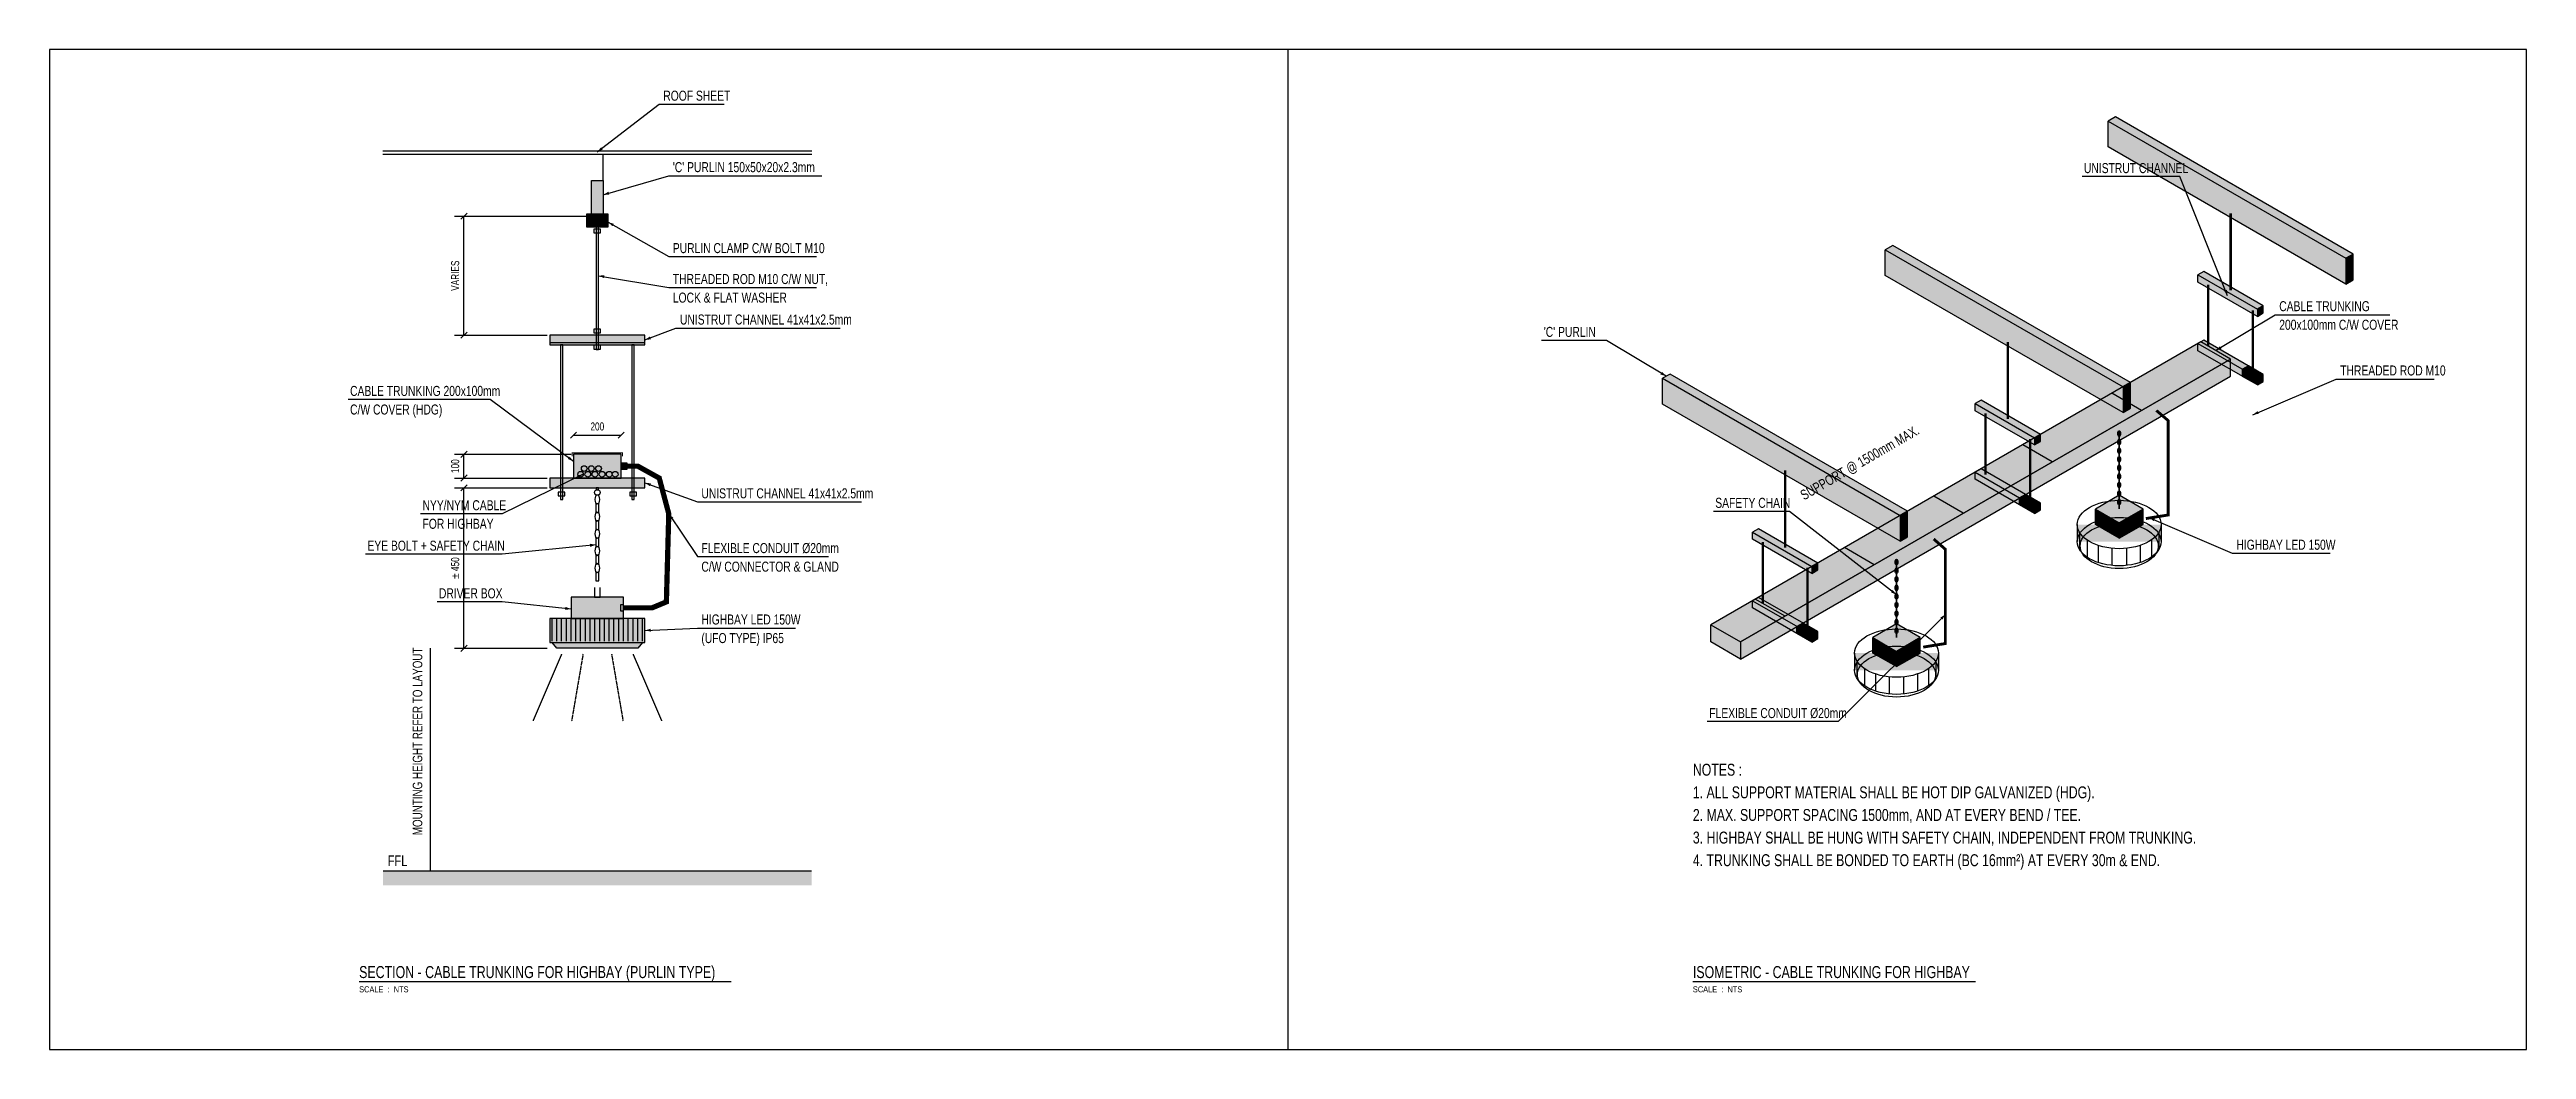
# Model space of a CAD drawing. Header units: millimetres. Extents: x 0 to 10400, y 0 to 4200.
import ezdxf
from ezdxf.enums import TextEntityAlignment as Align

# ---------------------------------------------------------------- set-up
doc = ezdxf.new("R2010")
doc.units = ezdxf.units.MM
doc.linetypes.add('DASHED', pattern=[1.524, 1.27, -0.254])
for name, color, linetype in [('TID-E-CONDUIT', 3, 'Continuous'), ('TID-E-LADDER', 170, 'Continuous'), ('TID-E-LIGHTING', 150, 'Continuous'), ('TID-E-SUPPORT', 30, 'Continuous'), ('TID-E-TITLE', 4, 'Continuous'), ('TID-ELC DIMENTION', 7, 'Continuous'), ('TID-ELC TEXT', 15, 'Continuous'), ('TID-FRAME', 7, 'Continuous'), ('TID-HATCH', 250, 'Continuous'), ('TID-HIDDEN', 8, 'DASHED'), ('TID-STRUCTURE', 8, 'Continuous')]:
    doc.layers.add(name, color=color, linetype=linetype)
doc.styles.add('TX-AN', font='ARIALN.TTF')

msp = doc.modelspace()

# ---------------------------------------------------------------- hatches: boundary and pattern name
at = {"layer": 'TID-HATCH', "true_color": 0xebebeb}
h = msp.add_hatch(color=7, dxfattribs=at)
h.dxf.hatch_style = 1
h.paths.add_polyline_path([(9641, 3323), (9672, 3341), (8674, 3917), (8643, 3899)])
at = {"layer": 'TID-HATCH', "true_color": 0xafafaf}
h = msp.add_hatch(color=7, dxfattribs=at)
h.dxf.hatch_style = 1
h.paths.add_polyline_path([(9641, 3215), (8643, 3791), (8643, 3899), (9641, 3323)])
at = {"layer": 'TID-HATCH', "true_color": 0xcdcdcd}
h = msp.add_hatch(color=7, dxfattribs=at)
h.dxf.hatch_style = 1
h.paths.add_polyline_path([(2275, 3500), (2325, 3500), (2325, 3650), (2275, 3650)])
at = {"layer": 'TID-HATCH', "true_color": 0xf5a546}
h = msp.add_hatch(color=7, dxfattribs=at)
h.dxf.hatch_style = 1
h.paths.add_polyline_path([(2255, 3455), (2345, 3455), (2345, 3508), (2255, 3508)])
at = {"layer": 'TID-HATCH', "true_color": 0xebebeb}
h = msp.add_hatch(color=7, dxfattribs=at)
h.dxf.hatch_style = 1
h.paths.add_polyline_path([(8706, 2783), (8737, 2801), (7739, 3377), (7708, 3359)])
at = {"layer": 'TID-HATCH', "true_color": 0xafafaf}
h = msp.add_hatch(color=7, dxfattribs=at)
h.dxf.hatch_style = 1
h.paths.add_polyline_path([(8706, 2675), (7708, 3251), (7708, 3359), (8706, 2783)])
at = {"layer": 'TID-HATCH', "true_color": 0xcdcdcd}
h = msp.add_hatch(color=7, dxfattribs=at)
h.dxf.hatch_style = 1
h.paths.add_polyline_path([(9641, 3215), (9672, 3233), (9672, 3341), (9641, 3323)])
at = {"layer": 'TID-HATCH', "true_color": 0xffcd8c}
h = msp.add_hatch(color=7, dxfattribs=at)
h.dxf.hatch_style = 1
h.paths.add_polyline_path([(9270, 3109), (9295, 3123), (9045, 3267), (9020, 3253)])
at = {"layer": 'TID-HATCH', "true_color": 0xdc8728}
h = msp.add_hatch(color=7, dxfattribs=at)
h.dxf.hatch_style = 1
h.paths.add_polyline_path([(9270, 3079), (9020, 3223), (9020, 3253), (9270, 3109)])
at = {"layer": 'TID-HATCH', "true_color": 0xf5a546}
h = msp.add_hatch(color=7, dxfattribs=at)
h.dxf.hatch_style = 1
h.paths.add_polyline_path([(9270, 3079), (9295, 3094), (9295, 3123), (9270, 3109)])
h = msp.add_hatch(color=7, dxfattribs=at)
h.dxf.hatch_style = 1
h.paths.add_polyline_path([(2100, 2959), (2500, 2959), (2500, 3000), (2100, 3000)])
at = {"layer": 'TID-HATCH', "true_color": 0xbed2f0}
h = msp.add_hatch(color=7, dxfattribs=at)
h.dxf.hatch_style = 1
h.paths.add_polyline_path([(7100, 1712), (9158, 2900), (9033, 2972), (6975, 1784)])
at = {"layer": 'TID-HATCH', "true_color": 0xffcd8c}
h = msp.add_hatch(color=7, dxfattribs=at)
h.dxf.hatch_style = 1
h.paths.add_polyline_path([(9270, 2821), (9295, 2835), (9045, 2979), (9020, 2965)])
at = {"layer": 'TID-HATCH', "true_color": 0xdc8728}
h = msp.add_hatch(color=7, dxfattribs=at)
h.dxf.hatch_style = 1
h.paths.add_polyline_path([(9270, 2791), (9020, 2935), (9020, 2965), (9270, 2821)])
at = {"layer": 'TID-HATCH', "true_color": 0xebebeb}
h = msp.add_hatch(color=7, dxfattribs=at)
h.dxf.hatch_style = 1
h.paths.add_polyline_path([(7770, 2243), (7801, 2261), (6804, 2837), (6773, 2819)])
at = {"layer": 'TID-HATCH', "true_color": 0xafafaf}
h = msp.add_hatch(color=7, dxfattribs=at)
h.dxf.hatch_style = 1
h.paths.add_polyline_path([(7770, 2135), (6773, 2711), (6773, 2819), (7770, 2243)])
at = {"layer": 'TID-HATCH', "true_color": 0x78a0dc}
h = msp.add_hatch(color=7, dxfattribs=at)
h.dxf.hatch_style = 1
h.paths.add_polyline_path([(7100, 1640), (9158, 2828), (9158, 2900), (7100, 1712)])
at = {"layer": 'TID-HATCH', "true_color": 0xffcd8c}
h = msp.add_hatch(color=7, dxfattribs=at)
h.dxf.hatch_style = 1
h.paths.add_polyline_path([(9270, 2821), (9295, 2835), (9233, 2871), (9208, 2857)])
at = {"layer": 'TID-HATCH', "true_color": 0xdc8728}
h = msp.add_hatch(color=7, dxfattribs=at)
h.dxf.hatch_style = 1
h.paths.add_polyline_path([(9270, 2791), (9208, 2827), (9208, 2857), (9270, 2821)])
at = {"layer": 'TID-HATCH', "true_color": 0xf5a546}
h = msp.add_hatch(color=7, dxfattribs=at)
h.dxf.hatch_style = 1
h.paths.add_polyline_path([(9270, 2791), (9295, 2806), (9295, 2835), (9270, 2821)])
h = msp.add_hatch(color=7, dxfattribs=at)
h.dxf.hatch_style = 1
h.paths.add_polyline_path([(9270, 2791), (9295, 2806), (9295, 2835), (9270, 2821)])
at = {"layer": 'TID-HATCH', "true_color": 0xffcd8c}
h = msp.add_hatch(color=7, dxfattribs=at)
h.dxf.hatch_style = 1
h.paths.add_polyline_path([(8335, 2569), (8360, 2583), (8110, 2727), (8085, 2713)])
at = {"layer": 'TID-HATCH', "true_color": 0xdc8728}
h = msp.add_hatch(color=7, dxfattribs=at)
h.dxf.hatch_style = 1
h.paths.add_polyline_path([(8335, 2539), (8085, 2683), (8085, 2713), (8335, 2569)])
at = {"layer": 'TID-HATCH', "true_color": 0xcdcdcd}
h = msp.add_hatch(color=7, dxfattribs=at)
h.dxf.hatch_style = 1
h.paths.add_polyline_path([(8706, 2675), (8737, 2693), (8737, 2801), (8706, 2783)])
at = {"layer": 'TID-HATCH', "true_color": 0xbed2f0}
h = msp.add_hatch(color=7, dxfattribs=at)
h.dxf.hatch_style = 1
h.paths.add_polyline_path([(2200, 2400), (2400, 2400), (2400, 2500), (2200, 2500)])
at = {"layer": 'TID-HATCH', "true_color": 0xf5a546}
h = msp.add_hatch(color=7, dxfattribs=at)
h.dxf.hatch_style = 1
h.paths.add_polyline_path([(8335, 2539), (8360, 2554), (8360, 2583), (8335, 2569)])
h = msp.add_hatch(color=7, dxfattribs=at)
h.dxf.hatch_style = 1
h.paths.add_polyline_path([(2100, 2359), (2500, 2359), (2500, 2400), (2100, 2400)])
at = {"layer": 'TID-HATCH', "true_color": 0xffcd8c}
h = msp.add_hatch(color=7, dxfattribs=at)
h.dxf.hatch_style = 1
h.paths.add_polyline_path([(8335, 2281), (8360, 2295), (8110, 2439), (8085, 2425)])
at = {"layer": 'TID-HATCH', "true_color": 0xdc8728}
h = msp.add_hatch(color=7, dxfattribs=at)
h.dxf.hatch_style = 1
h.paths.add_polyline_path([(8335, 2251), (8085, 2395), (8085, 2425), (8335, 2281)])
at = {"layer": 'TID-HATCH', "true_color": 0xffcd8c}
h = msp.add_hatch(color=7, dxfattribs=at)
h.dxf.hatch_style = 1
h.paths.add_polyline_path([(8335, 2281), (8360, 2295), (8297, 2331), (8272, 2317)])
at = {"layer": 'TID-HATCH', "true_color": 0xdc8728}
h = msp.add_hatch(color=7, dxfattribs=at)
h.dxf.hatch_style = 1
h.paths.add_polyline_path([(8335, 2251), (8272, 2287), (8272, 2317), (8335, 2281)])
at = {"layer": 'TID-HATCH', "true_color": 0xf5a546}
h = msp.add_hatch(color=7, dxfattribs=at)
h.dxf.hatch_style = 1
h.paths.add_polyline_path([(8335, 2251), (8360, 2266), (8360, 2295), (8335, 2281)])
h = msp.add_hatch(color=7, dxfattribs=at)
h.dxf.hatch_style = 1
h.paths.add_polyline_path([(8335, 2251), (8360, 2266), (8360, 2295), (8335, 2281)])
at = {"layer": 'TID-HATCH', "true_color": 0xaaaaaa}
h = msp.add_hatch(color=7, dxfattribs=at)
h.dxf.hatch_style = 1
h.paths.add_polyline_path([(8690, 2212), (8790, 2270), (8690, 2328), (8590, 2270)])
at = {"layer": 'TID-HATCH', "true_color": 0xffcd8c}
h = msp.add_hatch(color=7, dxfattribs=at)
h.dxf.hatch_style = 1
h.paths.add_polyline_path([(7399, 2029), (7424, 2043), (7175, 2187), (7150, 2173)])
at = {"layer": 'TID-HATCH', "true_color": 0xcdcdcd}
h = msp.add_hatch(color=7, dxfattribs=at)
h.dxf.hatch_style = 1
h.paths.add_polyline_path([(7770, 2135), (7801, 2153), (7801, 2261), (7770, 2243)])
at = {"layer": 'TID-HATCH', "true_color": 0x5a5a5a}
h = msp.add_hatch(color=7, dxfattribs=at)
h.dxf.hatch_style = 1
h.paths.add_polyline_path([(8514, 2205), (8866, 2205), (8866, 2133), (8514, 2133)])
at = {"layer": 'TID-HATCH', "true_color": 0x6e6e6e}
h = msp.add_hatch(color=7, dxfattribs=at)
h.dxf.hatch_style = 1
h.paths.add_polyline_path([(8690, 2148), (8590, 2205), (8590, 2270), (8690, 2212)])
at = {"layer": 'TID-HATCH', "true_color": 0x8c8c8c}
h = msp.add_hatch(color=7, dxfattribs=at)
h.dxf.hatch_style = 1
h.paths.add_polyline_path([(8690, 2148), (8790, 2205), (8790, 2270), (8690, 2212)])
at = {"layer": 'TID-HATCH', "true_color": 0xdc8728}
h = msp.add_hatch(color=7, dxfattribs=at)
h.dxf.hatch_style = 1
h.paths.add_polyline_path([(7399, 1999), (7150, 2143), (7150, 2173), (7399, 2029)])
at = {"layer": 'TID-HATCH', "true_color": 0xf5a546}
h = msp.add_hatch(color=7, dxfattribs=at)
h.dxf.hatch_style = 1
h.paths.add_polyline_path([(7399, 1999), (7424, 2014), (7424, 2043), (7399, 2029)])
at = {"layer": 'TID-HATCH', "true_color": 0x969696}
h = msp.add_hatch(color=7, dxfattribs=at)
h.dxf.hatch_style = 1
h.paths.add_polyline_path([(2190, 1810), (2410, 1810), (2410, 1900), (2190, 1900)])
at = {"layer": 'TID-HATCH', "true_color": 0xffcd8c}
h = msp.add_hatch(color=7, dxfattribs=at)
h.dxf.hatch_style = 1
h.paths.add_polyline_path([(7399, 1741), (7424, 1755), (7175, 1899), (7150, 1885)])
at = {"layer": 'TID-HATCH', "true_color": 0xdc8728}
h = msp.add_hatch(color=7, dxfattribs=at)
h.dxf.hatch_style = 1
h.paths.add_polyline_path([(7399, 1711), (7150, 1855), (7150, 1885), (7399, 1741)])
at = {"layer": 'TID-HATCH', "true_color": 0x5a5a5a}
h = msp.add_hatch(color=7, dxfattribs=at)
h.dxf.hatch_style = 1
h.paths.add_polyline_path([(2100, 1710), (2500, 1710), (2500, 1810), (2100, 1810)])
at = {"layer": 'TID-HATCH', "true_color": 0x507dc8}
h = msp.add_hatch(color=7, dxfattribs=at)
h.dxf.hatch_style = 1
h.paths.add_polyline_path([(7100, 1640), (6975, 1712), (6975, 1784), (7100, 1712)])
at = {"layer": 'TID-HATCH', "true_color": 0xffcd8c}
h = msp.add_hatch(color=7, dxfattribs=at)
h.dxf.hatch_style = 1
h.paths.add_polyline_path([(7399, 1741), (7424, 1755), (7362, 1791), (7337, 1777)])
at = {"layer": 'TID-HATCH', "true_color": 0xdc8728}
h = msp.add_hatch(color=7, dxfattribs=at)
h.dxf.hatch_style = 1
h.paths.add_polyline_path([(7399, 1711), (7337, 1747), (7337, 1777), (7399, 1741)])
at = {"layer": 'TID-HATCH', "true_color": 0xaaaaaa}
h = msp.add_hatch(color=7, dxfattribs=at)
h.dxf.hatch_style = 1
h.paths.add_polyline_path([(7755, 1672), (7854, 1730), (7755, 1788), (7655, 1730)])
at = {"layer": 'TID-HATCH', "true_color": 0xfaf0b4}
h = msp.add_hatch(color=7, dxfattribs=at)
h.dxf.hatch_style = 1
h.paths.add_polyline_path([(2110, 1710), (2490, 1710), (2470, 1685), (2130, 1685)])
at = {"layer": 'TID-HATCH', "true_color": 0xf5a546}
h = msp.add_hatch(color=7, dxfattribs=at)
h.dxf.hatch_style = 1
h.paths.add_polyline_path([(7399, 1711), (7424, 1726), (7424, 1755), (7399, 1741)])
h = msp.add_hatch(color=7, dxfattribs=at)
h.dxf.hatch_style = 1
h.paths.add_polyline_path([(7399, 1711), (7424, 1726), (7424, 1755), (7399, 1741)])
at = {"layer": 'TID-HATCH', "true_color": 0x5a5a5a}
h = msp.add_hatch(color=7, dxfattribs=at)
h.dxf.hatch_style = 1
h.paths.add_polyline_path([(7578, 1665), (7931, 1665), (7931, 1593), (7578, 1593)])
at = {"layer": 'TID-HATCH', "true_color": 0x6e6e6e}
h = msp.add_hatch(color=7, dxfattribs=at)
h.dxf.hatch_style = 1
h.paths.add_polyline_path([(7755, 1608), (7655, 1665), (7655, 1730), (7755, 1672)])
at = {"layer": 'TID-HATCH', "true_color": 0x8c8c8c}
h = msp.add_hatch(color=7, dxfattribs=at)
h.dxf.hatch_style = 1
h.paths.add_polyline_path([(7755, 1608), (7854, 1665), (7854, 1730), (7755, 1672)])
at = {"layer": 'TID-HATCH', "true_color": 0xc8c8c8}
h = msp.add_hatch(color=7, dxfattribs=at)
h.dxf.hatch_style = 1
h.paths.add_polyline_path([(1400, 690), (3200, 690), (3200, 750), (1400, 750)])

# ---------------------------------------------------------------- linework, layer by layer
at = {"layer": 'TID-E-CONDUIT'}
for points, const_width in [([(8846, 2684), (8896, 2641), (8896, 2245), (8802, 2230)], 12), ([(2400, 2450), (2470, 2450), (2560, 2400), (2600, 2250), (2590, 1880), (2530, 1855), (2410, 1855)], 22), ([(7911, 2144), (7960, 2101), (7960, 1705), (7867, 1690)], 12)]:
    msp.add_lwpolyline(points, dxfattribs=dict(at, const_width=const_width))
for points in [[(2400, 2438), (2425, 2438), (2425, 2462), (2400, 2462)], [(2398, 1843), (2410, 1843), (2410, 1867), (2398, 1867)]]:
    msp.add_lwpolyline(points, close=True, dxfattribs=at)
at = {"layer": 'TID-E-LADDER'}
for p, q in [((8784, 2684), (8659, 2756)), ((8409, 2468), (8285, 2540)), ((8035, 2252), (7911, 2324)), ((7661, 2036), (7536, 2108)), ((7287, 1820), (7162, 1892))]:
    msp.add_line(p, q, dxfattribs=at)
for points in [[(7100, 1712), (9158, 2900), (9033, 2972), (6975, 1784)], [(7100, 1640), (9158, 2828), (9158, 2900), (7100, 1712)], [(2200, 2400), (2400, 2400), (2400, 2500), (2200, 2500)], [(7100, 1640), (6975, 1712), (6975, 1784), (7100, 1712)]]:
    msp.add_lwpolyline(points, close=True, dxfattribs=at)
at = {"layer": 'TID-E-LADDER', "const_width": 4}
msp.add_lwpolyline([(2194, 2492), (2194, 2506), (2406, 2506), (2406, 2492)], dxfattribs=at)
at = {"layer": 'TID-E-LIGHTING'}
for p, q in [((8514, 2205), (8514, 2133)), ((8866, 2205), (8866, 2133)), ((8524, 2170), (8524, 2098)), ((8555, 2140), (8555, 2068)), ((8602, 2117), (8602, 2045)), ((8659, 2105), (8659, 2033)), ((8721, 2105), (8721, 2033)), ((8778, 2117), (8778, 2045)), ((8825, 2140), (8825, 2068)), ((8856, 2170), (8856, 2098)), ((2110, 1715), (2110, 1810)), ((2130, 1715), (2130, 1810)), ((2150, 1715), (2150, 1810)), ((2170, 1715), (2170, 1810)), ((2190, 1715), (2190, 1810)), ((2210, 1715), (2210, 1810)), ((2230, 1715), (2230, 1810)), ((2250, 1715), (2250, 1810)), ((2270, 1715), (2270, 1810)), ((2290, 1715), (2290, 1810)), ((2310, 1715), (2310, 1810)), ((2330, 1715), (2330, 1810)), ((2350, 1715), (2350, 1810)), ((2370, 1715), (2370, 1810)), ((2390, 1715), (2390, 1810)), ((2410, 1715), (2410, 1810)), ((2430, 1715), (2430, 1810)), ((2450, 1715), (2450, 1810)), ((2470, 1715), (2470, 1810)), ((2490, 1715), (2490, 1810)), ((7578, 1665), (7578, 1593)), ((7931, 1665), (7931, 1593)), ((7589, 1630), (7589, 1558)), ((7620, 1600), (7620, 1528)), ((7667, 1577), (7667, 1505)), ((7724, 1565), (7724, 1493)), ((7785, 1565), (7785, 1493)), ((7843, 1577), (7843, 1505)), ((7890, 1600), (7890, 1528)), ((7920, 1630), (7920, 1558))]:
    msp.add_line(p, q, dxfattribs=at)
for points in [[(8690, 2212), (8790, 2270), (8690, 2328), (8590, 2270)], [(8690, 2148), (8590, 2205), (8590, 2270), (8690, 2212)], [(8690, 2148), (8790, 2205), (8790, 2270), (8690, 2212)], [(2190, 1810), (2410, 1810), (2410, 1900), (2190, 1900)], [(2100, 1710), (2500, 1710), (2500, 1810), (2100, 1810)], [(7755, 1672), (7854, 1730), (7755, 1788), (7655, 1730)], [(2110, 1710), (2490, 1710), (2470, 1685), (2130, 1685)], [(7755, 1608), (7655, 1665), (7655, 1730), (7755, 1672)], [(7755, 1608), (7854, 1665), (7854, 1730), (7755, 1672)]]:
    msp.add_lwpolyline(points, close=True, dxfattribs=at)
msp.add_lwpolyline([(2288, 1940), (2288, 1900), (2312, 1900), (2312, 1940)], dxfattribs=at)
for centre in [(2230, 2416), (2245, 2440), (2260, 2416), (2275, 2440), (2290, 2416), (2305, 2440), (2320, 2416), (2350, 2416), (2375, 2416)]:
    msp.add_circle(centre, 12, dxfattribs=at)
for centre, major_axis in [((8690, 2205), (176, 0)), ((8690, 2133), (176, 0)), ((8690, 2115), (164, 0)), ((7755, 1665), (176, 0)), ((7755, 1593), (176, 0)), ((7755, 1575), (164, 0))]:
    msp.add_ellipse(centre, major_axis=major_axis, ratio=0.577, dxfattribs=at)
at = {"layer": 'TID-E-SUPPORT'}
msp.add_line((2100, 2970), (2500, 2970), dxfattribs=at)
for points in [[(2255, 3455), (2345, 3455), (2345, 3508), (2255, 3508)], [(2286, 3430), (2314, 3430), (2314, 3446), (2286, 3446)], [(2295, 2940), (2305, 2940), (2305, 3455), (2295, 3455)], [(9270, 3109), (9295, 3123), (9045, 3267), (9020, 3253)], [(9270, 3079), (9020, 3223), (9020, 3253), (9270, 3109)], [(9270, 3079), (9295, 3094), (9295, 3123), (9270, 3109)], [(2286, 3010), (2314, 3010), (2314, 3026), (2286, 3026)], [(2100, 2959), (2500, 2959), (2500, 3000), (2100, 3000)], [(2145, 2310), (2155, 2310), (2155, 2959), (2145, 2959)], [(2286, 2942), (2314, 2942), (2314, 2958), (2286, 2958)], [(2445, 2310), (2455, 2310), (2455, 2959), (2445, 2959)], [(9270, 2821), (9295, 2835), (9045, 2979), (9020, 2965)], [(9270, 2791), (9020, 2935), (9020, 2965), (9270, 2821)], [(9270, 2821), (9295, 2835), (9233, 2871), (9208, 2857)], [(9270, 2791), (9208, 2827), (9208, 2857), (9270, 2821)], [(9270, 2791), (9295, 2806), (9295, 2835), (9270, 2821)], [(9270, 2791), (9295, 2806), (9295, 2835), (9270, 2821)], [(8335, 2569), (8360, 2583), (8110, 2727), (8085, 2713)], [(8335, 2539), (8085, 2683), (8085, 2713), (8335, 2569)], [(8335, 2539), (8360, 2554), (8360, 2583), (8335, 2569)], [(2100, 2359), (2500, 2359), (2500, 2400), (2100, 2400)], [(8335, 2281), (8360, 2295), (8110, 2439), (8085, 2425)], [(8335, 2251), (8085, 2395), (8085, 2425), (8335, 2281)], [(2136, 2325), (2164, 2325), (2164, 2341), (2136, 2341)], [(2294, 2256), (2306, 2256), (2306, 2292), (2294, 2292)], [(2295, 2350), (2305, 2350), (2305, 2359), (2295, 2359)], [(2436, 2325), (2464, 2325), (2464, 2341), (2436, 2341)], [(8335, 2281), (8360, 2295), (8297, 2331), (8272, 2317)], [(8335, 2251), (8272, 2287), (8272, 2317), (8335, 2281)], [(8335, 2251), (8360, 2266), (8360, 2295), (8335, 2281)], [(8335, 2251), (8360, 2266), (8360, 2295), (8335, 2281)], [(2294, 2184), (2306, 2184), (2306, 2220), (2294, 2220)], [(7399, 2029), (7424, 2043), (7175, 2187), (7150, 2173)], [(2294, 2112), (2306, 2112), (2306, 2148), (2294, 2148)], [(7399, 1999), (7150, 2143), (7150, 2173), (7399, 2029)], [(2294, 2040), (2306, 2040), (2306, 2076), (2294, 2076)], [(2294, 1968), (2306, 1968), (2306, 2004), (2294, 2004)], [(7399, 1999), (7424, 2014), (7424, 2043), (7399, 2029)], [(7399, 1741), (7424, 1755), (7175, 1899), (7150, 1885)], [(7399, 1711), (7150, 1855), (7150, 1885), (7399, 1741)], [(7399, 1741), (7424, 1755), (7362, 1791), (7337, 1777)], [(7399, 1711), (7337, 1747), (7337, 1777), (7399, 1741)], [(7399, 1711), (7424, 1726), (7424, 1755), (7399, 1741)], [(7399, 1711), (7424, 1726), (7424, 1755), (7399, 1741)]]:
    msp.add_lwpolyline(points, close=True, dxfattribs=at)
for points, const_width in [([(9158, 3512), (9158, 3188)], 10), ([(9064, 3212), (9064, 2954)], 10), ([(9251, 3104), (9251, 2846)], 10), ([(9251, 3104), (9251, 2846)], 10), ([(8222, 2972), (8222, 2648)], 10), ([(8129, 2672), (8129, 2414)], 10), ([(8690, 2600), (8690, 2270)], 8), ([(8316, 2564), (8316, 2306)], 10), ([(8316, 2564), (8316, 2306)], 10), ([(7287, 2432), (7287, 2108)], 10), ([(7194, 2132), (7194, 1874)], 10), ([(7381, 2024), (7381, 1766)], 10), ([(7381, 2024), (7381, 1766)], 10), ([(7755, 2060), (7755, 1730)], 8)]:
    msp.add_lwpolyline(points, dxfattribs=dict(at, const_width=const_width))
msp.add_circle((2300, 2340), 12, dxfattribs=at)
for centre, major_axis, ratio in [((8690, 2587), (0, 12), 0.5), ((8690, 2551), (0, 12), 0.5), ((8690, 2515), (0, 12), 0.5), ((8690, 2479), (0, 12), 0.5), ((8690, 2443), (0, 12), 0.5), ((8690, 2407), (0, 12), 0.5), ((2300, 2310), (0, 20), 0.45), ((8690, 2371), (0, 12), 0.5), ((8690, 2335), (0, 12), 0.5), ((8690, 2299), (0, 12), 0.5), ((2300, 2238), (0, 20), 0.45), ((2300, 2166), (0, 20), 0.45), ((2300, 2094), (0, 20), 0.45), ((2300, 2022), (0, 20), 0.45), ((7755, 2047), (0, 12), 0.5), ((7755, 2011), (0, 12), 0.5), ((7755, 1975), (0, 12), 0.5), ((7755, 1939), (0, 12), 0.5), ((7755, 1903), (0, 12), 0.5), ((7755, 1867), (0, 12), 0.5), ((7755, 1831), (0, 12), 0.5), ((7755, 1795), (0, 12), 0.5), ((7755, 1759), (0, 12), 0.5)]:
    msp.add_ellipse(centre, major_axis=major_axis, ratio=ratio, dxfattribs=at)
at = {"layer": 'TID-E-TITLE'}
for p, q in [((1300, 285), (2862, 285)), ((6900, 285), (8087, 285))]:
    msp.add_line(p, q, dxfattribs=at)
at = {"layer": 'TID-ELC DIMENTION'}
for p, q in [((1700, 3500), (2270, 3500)), ((1727, 3487), (1753, 3513)), ((1740, 3000), (1740, 3500)), ((1700, 3000), (2090, 3000)), ((1727, 2987), (1753, 3013)), ((1700, 2500), (2190, 2500)), ((1727, 2487), (1753, 2513)), ((1740, 2400), (1740, 2500)), ((2187, 2567), (2213, 2593)), ((2200, 2580), (2400, 2580)), ((2387, 2567), (2413, 2593)), ((1700, 2400), (2090, 2400)), ((1727, 2387), (1753, 2413)), ((1700, 2359), (2090, 2359)), ((1727, 2346), (1753, 2372)), ((1740, 1685), (1740, 2359)), ((1600, 750), (1600, 1685)), ((1700, 1685), (2090, 1685)), ((1727, 1672), (1753, 1698))]:
    msp.add_line(p, q, dxfattribs=at)
at = {"layer": 'TID-ELC TEXT'}
for p, q in [((2300, 3770), (2560, 3970)), ((2560, 3970), (2833, 3970)), ((2325, 3590), (2600, 3670)), ((2600, 3670), (3243, 3670)), ((8945, 3666), (8534, 3666)), ((9145, 3166), (8945, 3666)), ((2345, 3475), (2600, 3330)), ((2600, 3330), (3220, 3330)), ((2305, 3250), (2600, 3200)), ((2600, 3200), (3220, 3200)), ((2500, 2980), (2630, 3030)), ((2630, 3030), (3319, 3030)), ((9095, 2936), (9345, 3086)), ((9345, 3086), (9826, 3086)), ((6538, 2978), (6265, 2978)), ((6788, 2828), (6538, 2978)), ((9251, 2666), (9601, 2816)), ((9601, 2816), (10013, 2816)), ((1850, 2730), (1254, 2730)), ((2200, 2470), (1850, 2730)), ((2240, 2416), (1900, 2250)), ((2500, 2380), (2720, 2300)), ((2720, 2300), (3409, 2300)), ((1900, 2250), (1558, 2250)), ((2600, 2250), (2720, 2070)), ((7305, 2260), (6986, 2260)), ((7755, 1910), (7305, 2260)), ((8815, 2234), (9165, 2084)), ((1900, 2080), (1327, 2080)), ((2294, 2120), (1900, 2080)), ((9165, 2084), (9576, 2084)), ((2720, 2070), (3270, 2070)), ((1900, 1880), (1627, 1880)), ((2190, 1850), (1900, 1880)), ((2500, 1760), (2720, 1770)), ((2720, 1770), (3132, 1770)), ((7960, 1827), (7510, 1377)), ((7510, 1377), (6960, 1377))]:
    msp.add_line(p, q, dxfattribs=at)
for points in [[(2300, 3770), (2316, 3790), (2323, 3780)], [(2325, 3590), (2347, 3603), (2350, 3591)], [(2345, 3475), (2369, 3468), (2363, 3458)], [(2305, 3250), (2330, 3252), (2328, 3240)], [(9145, 3166), (9130, 3187), (9142, 3191)], [(2500, 2980), (2521, 2995), (2525, 2983)], [(9095, 2936), (9113, 2954), (9119, 2943)], [(6788, 2828), (6764, 2835), (6771, 2846)], [(9251, 2666), (9271, 2681), (9276, 2670)], [(2200, 2470), (2177, 2480), (2184, 2490)], [(2240, 2416), (2221, 2400), (2215, 2411)], [(2500, 2380), (2525, 2378), (2521, 2366)], [(2600, 2250), (2619, 2233), (2608, 2226)], [(8815, 2234), (8840, 2230), (8835, 2219)], [(2294, 2120), (2270, 2111), (2269, 2124)], [(7755, 1910), (7732, 1920), (7739, 1930)], [(2190, 1850), (2165, 1846), (2166, 1859)], [(7960, 1827), (7948, 1806), (7939, 1814)], [(2500, 1760), (2524, 1767), (2525, 1755)]]:
    msp.add_solid(points, dxfattribs=at)
at = {"layer": 'TID-FRAME'}
msp.add_line((5200, 0), (5200, 4200), dxfattribs=at)
msp.add_lwpolyline([(0, 0), (10400, 0), (10400, 4200), (0, 4200)], close=True, dxfattribs=at)
at = {"layer": 'TID-HIDDEN'}
for p, q in [((2150, 1660), (2030, 1380)), ((2240, 1660), (2192, 1380)), ((2360, 1660), (2408, 1380)), ((2450, 1660), (2570, 1380))]:
    msp.add_line(p, q, dxfattribs=at)
at = {"layer": 'TID-STRUCTURE'}
for points in [[(9641, 3323), (9672, 3341), (8674, 3917), (8643, 3899)], [(9641, 3215), (8643, 3791), (8643, 3899), (9641, 3323)], [(8706, 2783), (8737, 2801), (7739, 3377), (7708, 3359)], [(8706, 2675), (7708, 3251), (7708, 3359), (8706, 2783)], [(9641, 3215), (9672, 3233), (9672, 3341), (9641, 3323)], [(7770, 2243), (7801, 2261), (6804, 2837), (6773, 2819)], [(7770, 2135), (6773, 2711), (6773, 2819), (7770, 2243)], [(8706, 2675), (8737, 2693), (8737, 2801), (8706, 2783)], [(7770, 2135), (7801, 2153), (7801, 2261), (7770, 2243)]]:
    msp.add_lwpolyline(points, close=True, dxfattribs=at)
for points in [[(1400, 3775), (3200, 3775)], [(1400, 3760), (3200, 3760)], [(2325, 3650), (2325, 3760)], [(2275, 3630), (2275, 3650), (2325, 3650), (2325, 3500), (2275, 3500), (2275, 3520)], [(2275, 3500), (2275, 3650)]]:
    msp.add_lwpolyline(points, dxfattribs=at)
at = {"layer": 'TID-STRUCTURE', "const_width": 6}
msp.add_lwpolyline([(1400, 750), (3200, 750)], dxfattribs=at)

# ---------------------------------------------------------------- texts
at = {"layer": 'TID-E-TITLE', "style": 'TX-AN', "width": 0.9}
for s, p in [('SECTION - CABLE TRUNKING FOR HIGHBAY (PURLIN TYPE)', (1300, 300)), ('ISOMETRIC - CABLE TRUNKING FOR HIGHBAY', (6900, 300))]:
    msp.add_text(s, height=50.4, dxfattribs=at).set_placement(p)
at = {"layer": 'TID-ELC DIMENTION', "style": 'TX-AN', "width": 0.9}
for s, p in [('VARIES', (1730, 3250)), ('100', (1730, 2450)), ('± 450', (1730, 2022))]:
    msp.add_text(s, height=33.6, rotation=90, dxfattribs=at).set_placement(p, align=Align.BOTTOM_CENTER)
msp.add_text('200', height=33.6, dxfattribs=at).set_placement((2300, 2590), align=Align.BOTTOM_CENTER)
at = {"layer": 'TID-ELC TEXT', "style": 'TX-AN', "width": 0.9}
for s, height, p in [('ROOF SHEET', 42, (2577, 3985)), ("'C' PURLIN 150x50x20x2.3mm", 42, (2617, 3685)), ('UNISTRUT CHANNEL', 42, (8542, 3681)), ('PURLIN CLAMP C/W BOLT M10', 42, (2617, 3345)), ('THREADED ROD M10 C/W NUT,', 42, (2617, 3215)), ('LOCK & FLAT WASHER', 42, (2617, 3137)), ('CABLE TRUNKING', 42, (9362, 3101)), ('UNISTRUT CHANNEL 41x41x2.5mm', 42, (2647, 3045)), ("'C' PURLIN", 42, (6274, 2993)), ('200x100mm C/W COVER', 42, (9362, 3023)), ('THREADED ROD M10', 42, (9618, 2831)), ('CABLE TRUNKING 200x100mm', 42, (1262, 2745)), ('C/W COVER (HDG)', 42, (1262, 2667)), ('NYY/NYM CABLE', 42, (1566, 2265)), ('UNISTRUT CHANNEL 41x41x2.5mm', 42, (2737, 2315)), ('SAFETY CHAIN', 42, (6994, 2275)), ('FOR HIGHBAY', 42, (1566, 2187)), ('EYE BOLT + SAFETY CHAIN', 42, (1335, 2095)), ('FLEXIBLE CONDUIT Ø20mm', 42, (2737, 2085)), ('HIGHBAY LED 150W', 42, (9182, 2099)), ('C/W CONNECTOR & GLAND', 42, (2737, 2007)), ('DRIVER BOX', 42, (1635, 1895)), ('HIGHBAY LED 150W', 42, (2737, 1785)), ('(UFO TYPE) IP65', 42, (2737, 1707)), ('FLEXIBLE CONDUIT Ø20mm', 42, (6969, 1392)), ('NOTES :', 50, (6900, 1150)), ('1. ALL SUPPORT MATERIAL SHALL BE HOT DIP GALVANIZED (HDG).', 50, (6900, 1055)), ('2. MAX. SUPPORT SPACING 1500mm, AND AT EVERY BEND / TEE.', 50, (6900, 960)), ('3. HIGHBAY SHALL BE HUNG WITH SAFETY CHAIN, INDEPENDENT FROM TRUNKING.', 50, (6900, 865)), ('FFL', 45, (1420, 770)), ('4. TRUNKING SHALL BE BONDED TO EARTH (BC 16mm²) AT EVERY 30m & END.', 50, (6900, 770)), ('SCALE  :  NTS', 25.2, (1300, 240)), ('SCALE  :  NTS', 25.2, (6900, 240))]:
    msp.add_text(s, height=height, dxfattribs=at).set_placement(p)
for s, height, rotation, p in [('SUPPORT @ 1500mm MAX.', 42, 30, (7367, 2306)), ('MOUNTING HEIGHT REFER TO LAYOUT', 40, 90, (1565, 900))]:
    msp.add_text(s, height=height, rotation=rotation, dxfattribs=at).set_placement(p)

doc.saveas('drawing.dxf')
